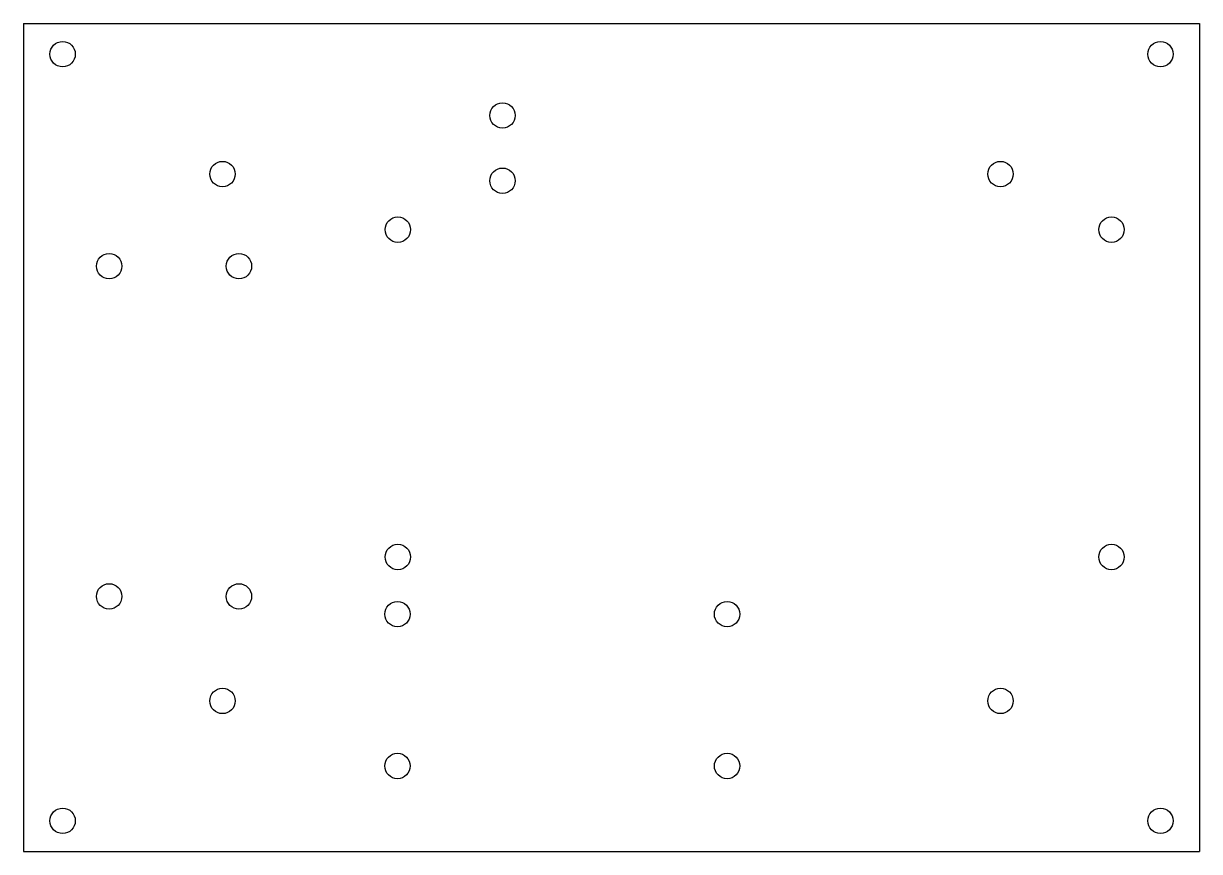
# Model space of a CAD drawing. Extents: x -2.84 to 3.41, y -0.63 to 3.77.
import ezdxf

# ---------------------------------------------------------------- set-up
doc = ezdxf.new("R2010")
doc.units = 0
doc.header["$MEASUREMENT"] = 0
doc.layers.add('MODELSKETCH_VISIBLE', color=7, linetype='CONTINUOUS')

msp = doc.modelspace()

# ---------------------------------------------------------------- linework, layer by layer
at = {"layer": 'MODELSKETCH_VISIBLE'}
for p, q in [((-2.8417, 3.7665), (-2.8417, -0.6335)), ((-2.8417, 3.7665), (3.4083, 3.7665)), ((3.4083, 3.7665), (3.4083, -0.6335)), ((-2.8417, -0.6335), (3.4083, -0.6335))]:
    msp.add_line(p, q, dxfattribs=at)
for centre in [(-2.6342, 3.6035), (3.2008, 3.6035), (-0.296, 3.2779), (-1.7842, 2.9665), (2.3508, 2.9665), (-0.296, 2.9309), (-0.8522, 2.671), (2.9408, 2.671), (-2.3867, 2.477), (-1.6967, 2.477), (-0.8522, 0.9315), (2.9408, 0.9315), (-2.3867, 0.722), (-1.6967, 0.722), (-0.8543, 0.6279), (0.8977, 0.6279), (-1.7842, 0.1665), (2.3508, 0.1665), (-0.8543, -0.1792), (0.8977, -0.1792), (-2.6342, -0.4705), (3.2008, -0.4705)]:
    msp.add_circle(centre, 0.0675, dxfattribs=at)

doc.saveas('drawing.dxf')
